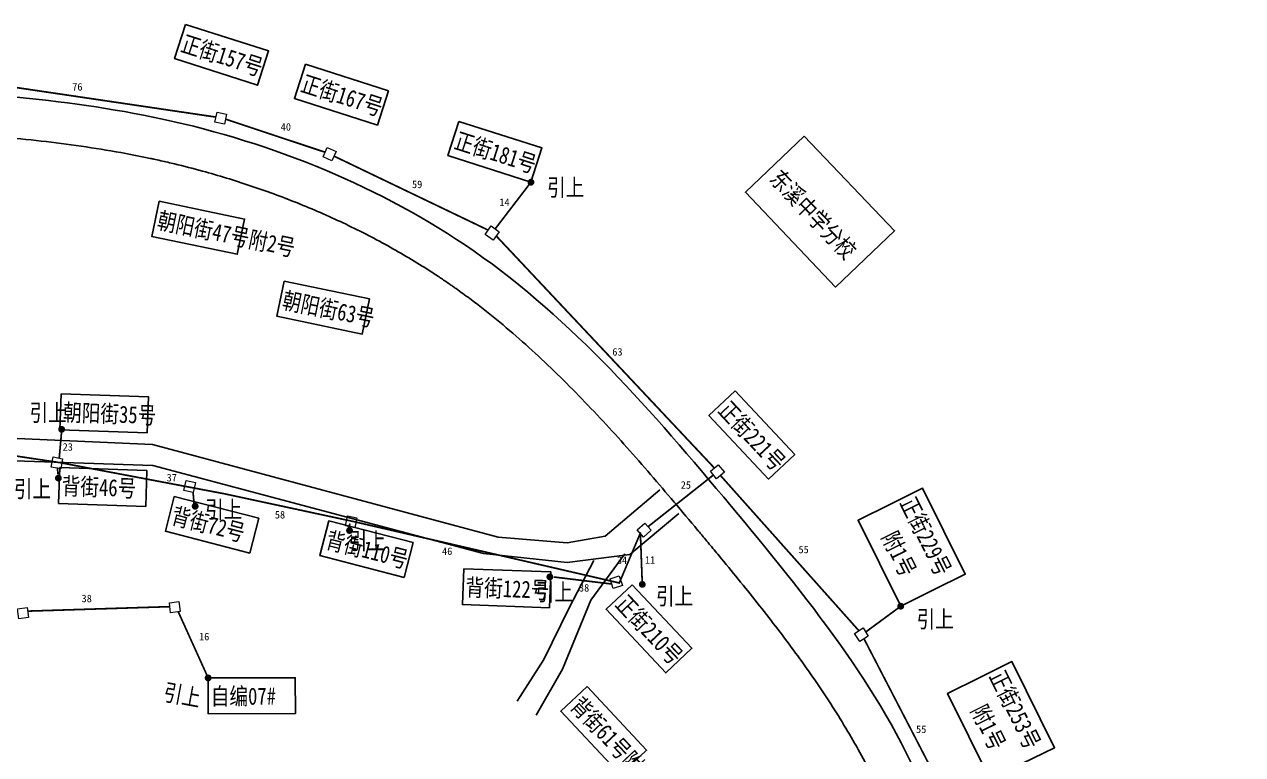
# Model space of a CAD drawing. Header units: millimetres. Extents: x 9364 to 94745, y -5033 to 1060.
# Drawn here: x 93735.9 to 94092.3, y -4206.7 to -3993.1 of the extents above; entities that cross this region are included whole.
import ezdxf

# ---------------------------------------------------------------- set-up
doc = ezdxf.new("R2010")
doc.units = ezdxf.units.MM
doc.layers.get('0').update_dxf_attribs({"lineweight": 0})
doc.layers.add('新建管道', color=7, linetype='Continuous')
doc.styles.get("Standard").update_dxf_attribs({"font": ''})
doc.styles.add('仿宋_GB2312', font='', dxfattribs={"width": 0.8})
doc.styles.get('Standard').set_extended_font_data('SimSun')
doc.styles.get('仿宋_GB2312').set_extended_font_data('SimSun')

msp = doc.modelspace()

# ---------------------------------------------------------------- linework, layer by layer
for points in [[(93792.28, -4018.75), (93795.05, -4019.34), (93794.43, -4022.28), (93791.66, -4021.69)], [(93824.48, -4029.12), (93827.08, -4030.26), (93825.87, -4033.01), (93823.28, -4031.87)], [(93872.5, -4052.08), (93874.8, -4053.74), (93873.04, -4056.18), (93870.75, -4054.52)], [(93938.92, -4121.93), (93940.71, -4124.12), (93938.39, -4126.02), (93936.59, -4123.83)], [(93917.44, -4138.98), (93919.32, -4141.1), (93917.07, -4143.09), (93915.19, -4140.97)], [(93980.28, -4173.66), (93978.76, -4171.27), (93981.3, -4169.66), (93982.81, -4172.06)]]:
    msp.add_lwpolyline(points, close=True)
at = {"color": 1, "const_width": 1}
for points in [[(93883.61, -4039.27, 1), (93884.61, -4039.27, 1)], [(93746.31, -4111.59, 1), (93747.31, -4111.59, 1)], [(93745.36, -4125.84, 1), (93746.36, -4125.84, 1)], [(93785.37, -4134.07, 1), (93786.37, -4134.07, 1)], [(93830.53, -4141.18, 1), (93831.53, -4141.18, 1)], [(93889.14, -4154.74, 1), (93890.14, -4154.74, 1)], [(93916.18, -4156.94, 1), (93917.18, -4156.94, 1)], [(93991.8, -4163.32, 1), (93992.8, -4163.32, 1)], [(93789.17, -4184.21, 1), (93790.16, -4184.39, 1)]]:
    msp.add_lwpolyline(points, format="xyb", close=True, dxfattribs=at)
at = {"lineweight": -3}
for points in [[(93364.51, -4084.74), (93390.71, -4095.32), (93425.91, -4106.17), (93464.55, -4118.08), (93498.42, -4122.58), (93528.59, -4118.87), (93590.2, -4100.93), (93630, -4086.12), (93640.58, -4080.61), (93658.36, -4094.16), (93720.5, -4113.69), (93773.36, -4116.01), (93874.5, -4143.16), (93894.69, -4144.73), (93905.86, -4142.87), (93921.81, -4129.31)], [(93927.39, -4136.22), (93913.03, -4148.18), (93894.69, -4150.57), (93870.23, -4147.92), (93773.46, -4122.13), (93718.56, -4120.33), (93658.48, -4102.2), (93639.61, -4088.11), (93603.55, -4101.39), (93569.79, -4113.88), (93533.63, -4122.92), (93500.27, -4127.99), (93464.65, -4123.21), (93413.6, -4105.4), (93388.61, -4098.48), (93363.21, -4088.27)], [(93911.59, -4148.02), (93901.65, -4161.55), (93893.36, -4181.7), (93885.63, -4195.23)], [(93880.11, -4191.09), (93887.84, -4178.94), (93895.29, -4163.76), (93902.47, -4149.95)]]:
    msp.add_lwpolyline(points, dxfattribs=at)
at = {"color": 4, "lineweight": -3, "const_width": 0.5}
msp.add_lwpolyline([(93499.64, -4130.1), (93576.17, -4114.43), (93637.3, -4092.13), (93653.7, -4101.79), (93683.22, -4111.81), (93746.39, -4121.33), (93794.49, -4130.44), (93832.7, -4138.66), (93909.95, -4156.52), (93916.21, -4141.7)], dxfattribs=at)
at = {"color": 3, "lineweight": -3, "const_width": 0.5}
for points in [[(93746.09, -4120.13), (93746.76, -4112.58)], [(93745.76, -4124.72), (93745.52, -4122.71)], [(93785.54, -4133.24), (93785.25, -4129.94)], [(93830.7, -4140.34), (93831.19, -4139.15)], [(93907.78, -4156.83), (93890.81, -4154.78)]]:
    msp.add_lwpolyline(points, dxfattribs=at)
at = {"color": 6}
for points in [[(93744.29, -4119.66), (93747.07, -4120.17), (93746.53, -4123.13), (93743.75, -4122.62)], [(93783.22, -4126.5), (93785.98, -4127.14), (93785.3, -4130.07), (93782.54, -4129.43)], [(93830.39, -4136.91), (93833.17, -4137.46), (93832.59, -4140.4), (93829.81, -4139.85)], [(93907.26, -4155.31), (93909.96, -4154.43), (93910.89, -4157.29), (93908.19, -4158.16)], [(93733.89, -4164.05), (93736.69, -4163.69), (93737.08, -4166.66), (93734.27, -4167.03)]]:
    msp.add_lwpolyline(points, close=True, dxfattribs=at)
at = {"color": 7}
msp.add_lwpolyline([(93778.32, -4162.3), (93781.13, -4161.93), (93781.51, -4164.91), (93778.7, -4165.27)], close=True, dxfattribs=at)
at = {"layer": '新建管道', "linetype": 'ByBlock', "ltscale": 0.5}
for points in [[(93783.05, -3993.09), (93807.33, -4000.86), (93804.12, -4010.88), (93779.84, -4003.11)], [(93818.13, -4004.78), (93842.42, -4012.55), (93839.21, -4022.58), (93814.92, -4014.8)], [(93863.03, -4021.48), (93887.32, -4029.25), (93884.11, -4039.27), (93859.82, -4031.5)], [(93964.08, -4025.76), (93990.5, -4053.48), (93973.24, -4069.93), (93946.83, -4042.21)], [(93775.34, -4044.86), (93800.31, -4050.05), (93798.16, -4060.35), (93773.2, -4055.16)], [(93811.92, -4068.21), (93836.89, -4073.41), (93834.74, -4083.71), (93809.78, -4078.51)], [(93746.68, -4101.18), (93772.17, -4102.05), (93771.81, -4112.57), (93746.32, -4111.7)], [(93943.84, -4100.31), (93961.29, -4118.91), (93953.62, -4126.11), (93936.16, -4107.51)], [(93746.29, -4122.71), (93771.77, -4123.63), (93771.39, -4134.14), (93745.91, -4133.23)], [(93779.77, -4131.22), (93804.47, -4137.59), (93801.84, -4147.78), (93777.15, -4141.41)], [(93824.93, -4138.33), (93849.62, -4144.7), (93846.99, -4154.89), (93822.3, -4148.52)], [(93864.43, -4152.34), (93889.91, -4153.26), (93889.53, -4163.77), (93864.05, -4162.86)], [(93913.76, -4157.03), (93931.22, -4175.62), (93923.54, -4182.82), (93906.09, -4164.23)], [(93789.67, -4184.3), (93815.17, -4184.23), (93815.2, -4194.75), (93789.69, -4194.82)], [(93900.51, -4186.85), (93917.96, -4205.44), (93910.29, -4212.64), (93892.84, -4194.05)]]:
    msp.add_lwpolyline(points, close=True, dxfattribs=at)
at = {"layer": '新建管道', "color": 1, "linetype": 'ByBlock', "ltscale": 0.5, "const_width": 0.5}
for points in [[(93704.84, -4007.33), (93791.97, -4020.22)], [(93794.74, -4020.81), (93823.88, -4030.5)], [(93826.47, -4031.63), (93871.62, -4053.3)], [(93873.65, -4052.91), (93884.11, -4039.27)], [(93873.92, -4054.96), (93937.76, -4122.88)], [(93937.49, -4124.93), (93918.38, -4140.04)], [(93939.55, -4125.07), (93980.03, -4170.47)], [(93916.13, -4142.03), (93916.68, -4156.94)], [(93982.06, -4170.86), (93992.3, -4163.32)], [(93981.55, -4172.86), (94006.33, -4220.7)]]:
    msp.add_lwpolyline(points, dxfattribs=at)
at = {"layer": '新建管道', "linetype": 'ByBlock', "ltscale": 0.5}
for points in [[(93989.26, -4133.48), (93998.69, -4128.81), (94011.16, -4153.97), (94001.73, -4158.64)], [(94001.73, -4158.64), (93992.3, -4163.32), (93979.83, -4138.15), (93989.26, -4133.48)], [(94015.39, -4184.22), (94024.82, -4179.54), (94037.29, -4204.71), (94027.86, -4209.38)], [(94027.86, -4209.38), (94018.44, -4214.05), (94005.96, -4188.89), (94015.39, -4184.22)]]:
    msp.add_lwpolyline(points, dxfattribs=at)
at = {"layer": '新建管道', "color": 4, "linetype": 'ByBlock', "ltscale": 0.5, "const_width": 0.5}
for points in [[(93736.83, -4164.76), (93778.47, -4163.45)], [(93780.94, -4164.98), (93789.67, -4184.3)]]:
    msp.add_lwpolyline(points, dxfattribs=at)
at = {"layer": '新建管道', "linetype": 'ByBlock', "ltscale": 0.5}
for points, knots in [([(93627.85, -4010.79), (93646.57, -4007.88), (93698.26, -4012.07), (93779.27, -4015.98), (93874.64, -4054.44), (93941.59, -4131.84), (94002.87, -4207.66), (94016.19, -4281.41), (94044.77, -4345.66), (94115.52, -4342.07), (94195.35, -4304.25), (94292.66, -4360.03), (94384.36, -4339.44), (94473.89, -4315.02), (94568.79, -4372.77), (94574.44, -4458.47), (94601.82, -4522.92), (94645.16, -4536.56), (94712.5, -4555.92)], [164255.813993, 164255.813993, 164255.813993, 164255.813993, 170004.785455, 179065.911175, 188968.291021, 199562.664577, 209597.552034, 217248.55044, 222495.006206, 228334.578311, 235625.691402, 248646.669182, 257622.283676, 263162.675097, 276398.680483, 283216.21396, 288580.048907, 296090.681618, 296090.681618, 296090.681618, 296090.681618]), ([(93373.88, -4056.11), (93374.05, -4056.17), (93374.22, -4056.22), (93379.81, -4058.09), (93385.29, -4059.76), (93396.36, -4062.79), (93401.96, -4064.16), (93408.4, -4065.51), (93409.18, -4065.67), (93410.75, -4065.98), (93411.54, -4066.14), (93413.89, -4066.59), (93415.47, -4066.88), (93420.2, -4067.7), (93423.36, -4068.19), (93433.06, -4069.53), (93439.62, -4070.2), (93452.77, -4071.08), (93459.37, -4071.29), (93472.56, -4071.25), (93479.16, -4071), (93492.31, -4070.03), (93498.86, -4069.32), (93511.9, -4067.43), (93518.37, -4066.25), (93531.21, -4063.43), (93537.56, -4061.79), (93544.31, -4059.77), (93544.78, -4059.63), (93546.19, -4059.2), (93547.14, -4058.91), (93549.02, -4058.31), (93549.96, -4058), (93552.88, -4057.03), (93554.86, -4056.33), (93558.81, -4054.87), (93560.79, -4054.1), (93564.73, -4052.47), (93566.69, -4051.6), (93569.02, -4050.51), (93569.39, -4050.34), (93569.86, -4050.11), (93569.95, -4050.07), (93570.13, -4049.98), (93570.22, -4049.94), (93570.49, -4049.81), (93570.67, -4049.72), (93571.21, -4049.45), (93571.57, -4049.27), (93572.65, -4048.73), (93573.36, -4048.37), (93575.4, -4047.3), (93576.72, -4046.59), (93579.32, -4045.15), (93580.61, -4044.43), (93583.14, -4042.97), (93584.39, -4042.24), (93586.86, -4040.78), (93588.08, -4040.06), (93590.5, -4038.62), (93591.7, -4037.91), (93594.07, -4036.52), (93595.24, -4035.83), (93597.57, -4034.49), (93598.72, -4033.84), (93601.01, -4032.58), (93602.14, -4031.97), (93604.4, -4030.79), (93605.52, -4030.23), (93607.74, -4029.17), (93608.85, -4028.66), (93610.23, -4028.06), (93610.52, -4027.94), (93611.38, -4027.58), (93611.95, -4027.35), (93612.64, -4027.08), (93612.76, -4027.04), (93612.94, -4026.97), (93613.01, -4026.94), (93613.15, -4026.89), (93613.22, -4026.86), (93613.43, -4026.78), (93613.57, -4026.73), (93613.99, -4026.58), (93614.27, -4026.48), (93615.11, -4026.18), (93615.68, -4025.99), (93617.48, -4025.4), (93618.73, -4025.03), (93621.26, -4024.34), (93622.55, -4024.03), (93625.15, -4023.46), (93626.46, -4023.2), (93629.13, -4022.73), (93630.48, -4022.52), (93633.21, -4022.16), (93634.59, -4022), (93637.38, -4021.72), (93638.79, -4021.61), (93641.64, -4021.42), (93643.07, -4021.35), (93645.97, -4021.24), (93647.43, -4021.2), (93650.96, -4021.16), (93653.04, -4021.17), (93657.24, -4021.23), (93659.36, -4021.3), (93663.63, -4021.46), (93665.78, -4021.57), (93670.11, -4021.8), (93672.28, -4021.94), (93676.65, -4022.22), (93678.85, -4022.37), (93681.61, -4022.56), (93682.17, -4022.6), (93683.12, -4022.67), (93683.5, -4022.69), (93684.22, -4022.74), (93684.54, -4022.77), (93685.04, -4022.8), (93685.21, -4022.81), (93685.73, -4022.85), (93686.07, -4022.87), (93686.75, -4022.92), (93687.09, -4022.94), (93688.12, -4023.01), (93688.8, -4023.06), (93690.84, -4023.19), (93692.2, -4023.29), (93696.26, -4023.56), (93698.95, -4023.73), (93705.75, -4024.19), (93709.83, -4024.47), (93717.93, -4025.07), (93721.95, -4025.39), (93729.94, -4026.09), (93733.91, -4026.48), (93741.79, -4027.33), (93745.71, -4027.8), (93753.5, -4028.86), (93757.37, -4029.45), (93765.08, -4030.76), (93768.92, -4031.49), (93773.08, -4032.38), (93773.41, -4032.45), (93774.43, -4032.67), (93775.11, -4032.82), (93777.15, -4033.28), (93778.5, -4033.59), (93782.57, -4034.57), (93785.27, -4035.27), (93792.67, -4037.3), (93797.35, -4038.73), (93806.63, -4041.84), (93811.23, -4043.53), (93820.3, -4047.17), (93824.78, -4049.12), (93833.59, -4053.28), (93837.91, -4055.49), (93846.38, -4060.17), (93850.51, -4062.64), (93855.57, -4065.89), (93856.58, -4066.56), (93858.46, -4067.82), (93859.33, -4068.4), (93860.52, -4069.23), (93860.86, -4069.47), (93861.53, -4069.94), (93861.87, -4070.17), (93862.87, -4070.89), (93863.54, -4071.37), (93865.53, -4072.82), (93866.85, -4073.8), (93870.79, -4076.82), (93873.38, -4078.9), (93878.5, -4083.17), (93881.02, -4085.37), (93886, -4089.87), (93888.46, -4092.18), (93893.32, -4096.89), (93895.73, -4099.29), (93900.49, -4104.19), (93902.86, -4106.68), (93907.55, -4111.74), (93909.88, -4114.3), (93914.51, -4119.51), (93916.82, -4122.14), (93921.42, -4127.46), (93923.71, -4130.15), (93928.29, -4135.57), (93930.58, -4138.3), (93933.06, -4141.26), (93933.24, -4141.48), (93933.66, -4141.98), (93933.9, -4142.27), (93934.38, -4142.84), (93934.61, -4143.13), (93935.33, -4143.98), (93935.81, -4144.55), (93937.23, -4146.27), (93938.18, -4147.41), (93941.02, -4150.84), (93942.9, -4153.13), (93946.62, -4157.71), (93948.47, -4160.01), (93952.11, -4164.6), (93953.91, -4166.9), (93957.45, -4171.51), (93959.19, -4173.83), (93962.6, -4178.46), (93964.27, -4180.78), (93967.53, -4185.45), (93969.12, -4187.78), (93972.2, -4192.47), (93973.7, -4194.83), (93976.59, -4199.55), (93977.98, -4201.93), (93980.66, -4206.69), (93981.94, -4209.08), (93984.37, -4213.88), (93985.53, -4216.3), (93986.89, -4219.33), (93987.16, -4219.93), (93987.59, -4220.92), (93987.75, -4221.29), (93987.96, -4221.8), (93988.02, -4221.92), (93988.13, -4222.18), (93988.18, -4222.31), (93988.34, -4222.69), (93988.45, -4222.95), (93988.77, -4223.72), (93988.98, -4224.24), (93989.6, -4225.79), (93990.01, -4226.83), (93991.12, -4229.77), (93991.81, -4231.68), (93993.15, -4235.55), (93993.79, -4237.5), (93995.06, -4241.46), (93995.67, -4243.46), (93996.88, -4247.51), (93997.48, -4249.56), (93998.66, -4253.7), (93999.24, -4255.79), (94000.41, -4260.01), (94001, -4262.14), (94002.2, -4266.44), (94002.8, -4268.62), (94004.03, -4273), (94004.67, -4275.21), (94005.97, -4279.67), (94006.64, -4281.92), (94008.04, -4286.45), (94008.76, -4288.73), (94009.72, -4291.63), (94009.92, -4292.23), (94010.23, -4293.13), (94010.33, -4293.42), (94010.5, -4293.93), (94010.57, -4294.14), (94010.72, -4294.57), (94010.79, -4294.79), (94011.02, -4295.44), (94011.17, -4295.87), (94011.62, -4297.17), (94011.93, -4298.04), (94012.81, -4300.45), (94013.39, -4301.99), (94014.59, -4305.07), (94015.22, -4306.61), (94016.52, -4309.69), (94017.2, -4311.23), (94018.61, -4314.28), (94019.35, -4315.8), (94020.9, -4318.81), (94021.71, -4320.3), (94023.22, -4322.93), (94023.92, -4324.08), (94025.36, -4326.36), (94026.11, -4327.48), (94027.67, -4329.69), (94028.47, -4330.77), (94030.02, -4332.74), (94030.75, -4333.62), (94032.25, -4335.34), (94033.03, -4336.19), (94034.64, -4337.84), (94035.47, -4338.64), (94037.18, -4340.21), (94038.07, -4340.97), (94039.75, -4342.32), (94040.54, -4342.92), (94041.56, -4343.65), (94041.79, -4343.81), (94042.18, -4344.08), (94042.35, -4344.19), (94042.7, -4344.43), (94042.88, -4344.55), (94043.23, -4344.78), (94043.4, -4344.88), (94043.73, -4345.1), (94043.9, -4345.2), (94044.41, -4345.52), (94044.75, -4345.72), (94045.77, -4346.32), (94046.46, -4346.71), (94047.84, -4347.44), (94048.55, -4347.79), (94049.48, -4348.23), (94049.71, -4348.34), (94049.95, -4348.45)], [138267.897449, 138267.897449, 138267.897449, 138267.897449, 138318.93394, 138318.93394, 139964.83244, 139964.83244, 141610.73094, 141610.73094, 141838.233828, 141838.233828, 142065.736715, 142065.736715, 142520.74249, 142520.74249, 143430.754039, 143430.754039, 145300.824085, 145300.824085, 147170.89413, 147170.89413, 149040.964176, 149040.964176, 150911.034221, 150911.034221, 152781.104267, 152781.104267, 154651.174312, 154651.174312, 154791.565636, 154791.565636, 155072.348284, 155072.348284, 155353.130932, 155353.130932, 155942.168506, 155942.168506, 156531.20608, 156531.20608, 157120.243654, 157120.243654, 157232.728554, 157232.728554, 157260.165493, 157260.165493, 157287.602432, 157287.602432, 157342.476309, 157342.476309, 157452.224065, 157452.224065, 157671.719575, 157671.719575, 158089.622187, 158089.622187, 158507.5248, 158507.5248, 158925.427412, 158925.427412, 159343.330025, 159343.330025, 159761.232637, 159761.232637, 160179.13525, 160179.13525, 160597.037862, 160597.037862, 161014.940474, 161014.940474, 161432.843087, 161432.843087, 161850.745699, 161850.745699, 161960.269094, 161960.269094, 162179.315883, 162179.315883, 162224.129711, 162224.129711, 162250.820423, 162250.820423, 162277.511136, 162277.511136, 162330.89256, 162330.89256, 162437.65541, 162437.65541, 162651.181108, 162651.181108, 163113.551614, 163113.551614, 163575.92212, 163575.92212, 164038.292626, 164038.292626, 164500.663131, 164500.663131, 164963.033637, 164963.033637, 165425.404143, 165425.404143, 165887.774649, 165887.774649, 166350.145155, 166350.145155, 166996.209893, 166996.209893, 167642.274631, 167642.274631, 168288.33937, 168288.33937, 168934.404108, 168934.404108, 169580.468847, 169580.468847, 169744.490689, 169744.490689, 169856.910382, 169856.910382, 169952.873137, 169952.873137, 170002.807601, 170002.807601, 170102.676531, 170102.676531, 170202.54546, 170202.54546, 170402.283319, 170402.283319, 170801.759037, 170801.759037, 171600.710473, 171600.710473, 172826.768369, 172826.768369, 174052.826265, 174052.826265, 175278.884162, 175278.884162, 176504.942058, 176504.942058, 177730.999954, 177730.999954, 178957.05785, 178957.05785, 179066.016818, 179066.016818, 179283.934753, 179283.934753, 179719.770623, 179719.770623, 180591.442363, 180591.442363, 182111.906075, 182111.906075, 183632.369786, 183632.369786, 185152.833498, 185152.833498, 186673.297209, 186673.297209, 188193.760921, 188193.760921, 188580.523505, 188580.523505, 188913.187624, 188913.187624, 189044.20094, 189044.20094, 189175.214255, 189175.214255, 189437.240887, 189437.240887, 189961.294149, 189961.294149, 191018.070832, 191018.070832, 192074.847516, 192074.847516, 193131.624199, 193131.624199, 194188.400883, 194188.400883, 195245.177566, 195245.177566, 196301.954249, 196301.954249, 197358.730933, 197358.730933, 198415.507616, 198415.507616, 199472.2843, 199472.2843, 199556.16473, 199556.16473, 199666.067889, 199666.067889, 199775.971048, 199775.971048, 199995.777366, 199995.777366, 200435.390003, 200435.390003, 201314.615276, 201314.615276, 202193.840549, 202193.840549, 203073.065822, 203073.065822, 203952.291095, 203952.291095, 204831.516368, 204831.516368, 205710.741641, 205710.741641, 206589.966914, 206589.966914, 207469.192187, 207469.192187, 208348.41746, 208348.41746, 209227.642733, 209227.642733, 209446.979607, 209446.979607, 209582.806483, 209582.806483, 209628.930698, 209628.930698, 209675.054913, 209675.054913, 209767.303343, 209767.303343, 209951.800203, 209951.800203, 210320.793923, 210320.793923, 210985.082349, 210985.082349, 211649.370775, 211649.370775, 212313.6592, 212313.6592, 212977.947626, 212977.947626, 213642.236052, 213642.236052, 214306.524477, 214306.524477, 214970.812903, 214970.812903, 215635.101329, 215635.101329, 216299.389755, 216299.389755, 216963.67818, 216963.67818, 217138.086512, 217138.086512, 217221.870587, 217221.870587, 217283.718112, 217283.718112, 217345.565637, 217345.565637, 217469.260688, 217469.260688, 217716.650788, 217716.650788, 218152.259619, 218152.259619, 218587.86845, 218587.86845, 219023.477281, 219023.477281, 219459.086111, 219459.086111, 219894.694942, 219894.694942, 220238.931255, 220238.931255, 220583.167568, 220583.167568, 220927.403881, 220927.403881, 221216.196745, 221216.196745, 221504.98961, 221504.98961, 221793.782475, 221793.782475, 222082.575339, 222082.575339, 222324.441861, 222324.441861, 222391.017072, 222391.017072, 222440.276047, 222440.276047, 222493.428878, 222493.428878, 222541.64754, 222541.64754, 222589.866203, 222589.866203, 222686.303528, 222686.303528, 222879.178179, 222879.178179, 223072.052829, 223072.052829, 223135.115026, 223135.115026, 223135.115026, 223135.115026])]:
    msp.add_open_spline(points, degree=3, knots=knots, dxfattribs=at)

# ---------------------------------------------------------------- texts
at = {"style": '仿宋_GB2312', "width": 0.8}
for s, rotation, p in [('正街157号', 342.2509, (93781.36, -4000.82)), ('正街167号', 342.2509, (93816.45, -4012.51)), ('正街181号', 342.2509, (93861.35, -4029.21)), ('东溪中学分校', 313.6256, (93953.6, -4038.55)), ('朝阳街47号附2号', 348.2452, (93774.47, -4052.72)), ('朝阳街63号', 348.2452, (93811.05, -4076.08)), ('朝阳街35号', 358.0434, (93747.16, -4109.08)), ('正街221号', 313.1881, (93938.6, -4106.25)), ('背街46号', 357.9388, (93746.76, -4130.61)), ('背街72号', 345.5335, (93778.53, -4139.04)), ('正街229号', 296.3644, (93991.96, -4132.98)), ('背街110号', 345.5335, (93823.69, -4146.15)), ('附1号', 296.3644, (93986.54, -4143)), ('背街122号', 357.9388, (93864.89, -4160.24)), ('正街210号', 313.1881, (93908.53, -4162.97)), ('正街253号', 296.3644, (94018.09, -4183.72)), ('自编07#', 0.1595, (93790.44, -4192.18)), ('背街61号附8号', 313.1881, (93895.28, -4192.79)), ('附1号', 296.3644, (94012.68, -4193.74))]:
    msp.add_text(s, height=5, rotation=rotation, dxfattribs=at).set_placement(p)
at = {"lineweight": -3}
for s, p in [('76', (93749.91, -4012.46)), ('40', (93810.91, -4024.18)), ('59', (93849.31, -4041)), ('14', (93874.87, -4046.25)), ('63', (93907.91, -4090)), ('23', (93747.09, -4117.82)), ('37', (93777.52, -4126.81)), ('25', (93927.93, -4128.96)), ('58', (93809.18, -4137.65)), ('46', (93858.11, -4148.33)), ('55', (93962.38, -4147.82)), ('34', (93909.25, -4150.96)), ('11', (93917.46, -4150.9)), ('38', (93898.17, -4159.03)), ('38', (93752.64, -4162.15)), ('16', (93787.01, -4173.3)), ('55', (93996.78, -4200.42))]:
    msp.add_text(s, height=2.205, dxfattribs=at).set_placement(p)
at = {"color": 1, "style": '仿宋_GB2312', "width": 0.8}
for p in [(93888.79, -4043.31), (93737.39, -4109.19), (93732.8, -4131.51), (93788.77, -4137.53), (93830.75, -4146.72), (93885.5, -4161.69), (93920.66, -4162.89), (93996.91, -4169.59)]:
    msp.add_text('引上', height=5, dxfattribs=at).set_placement(p)
msp.add_text('引上', height=5, rotation=349.3479, dxfattribs=at).set_placement((93776.27, -4190.77))

doc.saveas('drawing.dxf')
